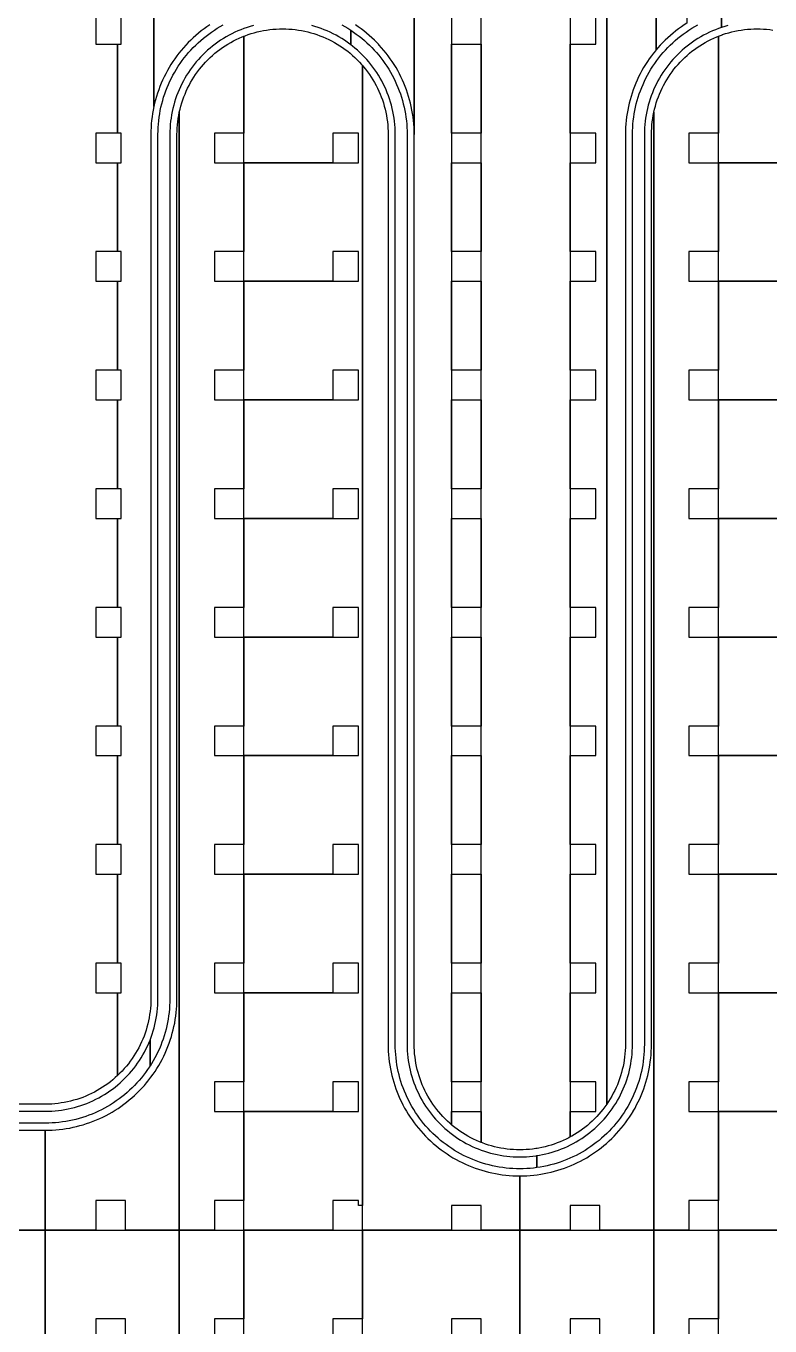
# Model space of a CAD drawing. Extents: x -4500 to 4500, y -3250 to 3250.
# Drawn here: x 429 to 1056, y 57 to 1153 of the extents above; entities that cross this region are included whole.
import ezdxf

# ---------------------------------------------------------------- set-up
doc = ezdxf.new("R2010")
doc.units = 0
doc.layers.add('L1D100', color=4, linetype='CONTINUOUS')
doc.layers.add('L1D11', color=2, linetype='CONTINUOUS')

# ---------------------------------------------------------------- blocks, each defined once
blk = doc.blocks.new('TOP_main_1_Cheese_100')
at = {"layer": 'L1D100'}
for points in [[(487.5, 1162.5), (487.5, 1137.5), (506.006, 1137.5), (506.006, 1062.5), (487.5, 1062.5), (487.5, 1037.5), (506.006, 1037.5), (506.006, 962.5), (487.5, 962.5), (487.5, 937.5), (506.006, 937.5), (506.006, 862.5), (487.5, 862.5), (487.5, 837.5), (506.006, 837.5), (506.006, 762.5), (487.5, 762.5), (487.5, 737.5), (506.006, 737.5), (506.006, 662.5), (487.5, 662.5), (487.5, 637.5), (506.006, 637.5), (506.006, 562.5), (487.5, 562.5), (487.5, 537.5), (506.006, 537.5), (506.006, 462.5), (487.5, 462.5), (487.5, 437.5), (506.006, 437.5), (506.006, 362.5), (487.5, 362.5), (487.5, 337.5), (506.006, 337.5), (506.006, 267.793), (504.021, 265.98), (501.983, 264.228), (499.892, 262.539), (497.751, 260.913), (495.562, 259.353), (493.327, 257.859), (491.048, 256.434), (488.727, 255.078), (486.366, 253.793), (483.967, 252.58), (481.533, 251.44), (479.065, 250.374), (476.566, 249.383), (474.039, 248.468), (471.485, 247.629), (468.907, 246.869), (466.307, 246.186), (463.687, 245.582), (461.051, 245.058), (458.4, 244.613), (455.737, 244.249), (453.063, 243.965), (450.383, 243.762), (447.698, 243.641), (445.01, 243.6), (412.5, 243.6)], [(918.247, 1956.6), (918.247, 243.568), (916.687, 241.379), (915.061, 239.239), (913.372, 237.148), (911.62, 235.109), (909.807, 233.124), (907.935, 231.195), (906.006, 229.323), (904.021, 227.511), (901.983, 225.759), (899.892, 224.069), (897.751, 222.443), (895.562, 220.883), (893.327, 219.39), (891.048, 217.965), (888.727, 216.609), (887.5, 215.941), (887.5, 237.5), (909, 237.5), (909, 262.5), (887.5, 262.5), (887.5, 337.5), (909, 337.5), (909, 362.5), (887.5, 362.5), (887.5, 437.5), (909, 437.5), (909, 462.5), (887.5, 462.5), (887.5, 537.5), (909, 537.5), (909, 562.5), (887.5, 562.5), (887.5, 637.5), (909, 637.5), (909, 662.5), (887.5, 662.5), (887.5, 737.5), (909, 737.5), (909, 762.5), (887.5, 762.5), (887.5, 837.5), (909, 837.5), (909, 862.5), (887.5, 862.5), (887.5, 937.5), (909, 937.5), (909, 962.5), (887.5, 962.5), (887.5, 1037.5), (909, 1037.5), (909, 1062.5), (887.5, 1062.5), (887.5, 1137.5), (909, 1137.5), (909, 1162.5)], [(960.061, 1462.5), (960.061, 1132.823), (959.546, 1132.218), (957.691, 1129.919), (955.897, 1127.57), (954.167, 1125.175), (952.5, 1122.735), (950.9, 1120.251), (949.366, 1117.725), (947.9, 1115.16), (946.503, 1112.556), (945.175, 1109.916), (943.919, 1107.242), (942.734, 1104.535), (941.621, 1101.798), (940.582, 1099.032), (939.616, 1096.239), (938.726, 1093.421), (937.91, 1090.581), (937.171, 1087.72), (936.508, 1084.841), (935.922, 1081.945), (935.413, 1079.034), (934.982, 1076.111), (934.629, 1073.177), (934.354, 1070.235), (934.157, 1067.287), (934.039, 1064.334), (934, 1061.38), (934, 294.12), (933.959, 291.433), (933.838, 288.747), (933.635, 286.067), (933.351, 283.394), (932.987, 280.731), (932.542, 278.08), (932.018, 275.443), (931.414, 272.824), (930.731, 270.224), (929.971, 267.646), (929.132, 265.092), (928.217, 262.564), (927.226, 260.065), (926.16, 257.598), (925.02, 255.164), (923.807, 252.765), (922.522, 250.404), (921.166, 248.083), (919.741, 245.803), (918.247, 243.568), (918.247, 1462.5)], [(536.508, 1237.5), (536.508, 1084.841), (535.922, 1081.945), (535.413, 1079.034), (534.982, 1076.111), (534.629, 1073.177), (534.354, 1070.235), (534.157, 1067.287), (534.039, 1064.334), (534, 1061.38), (534, 332.59), (533.959, 329.902), (533.838, 327.217), (533.635, 324.537), (533.351, 321.863), (532.987, 319.2), (532.542, 316.549), (532.018, 313.913), (531.414, 311.293), (530.731, 308.693), (529.971, 306.115), (529.132, 303.561), (528.217, 301.034), (527.226, 298.535), (526.16, 296.067), (525.02, 293.633), (523.807, 291.234), (522.522, 288.873), (521.166, 286.552), (519.741, 284.273), (518.247, 282.038), (516.687, 279.849), (515.061, 277.708), (513.372, 275.617), (511.62, 273.579), (509.807, 271.594), (507.935, 269.665), (506.006, 267.793), (506.006, 337.5), (509, 337.5), (509, 362.5), (506.006, 362.5), (506.006, 437.5), (509, 437.5), (509, 462.5), (506.006, 462.5), (506.006, 537.5), (509, 537.5), (509, 562.5), (506.006, 562.5), (506.006, 637.5), (509, 637.5), (509, 662.5), (506.006, 662.5), (506.006, 737.5), (509, 737.5), (509, 762.5), (506.006, 762.5), (506.006, 837.5), (509, 837.5), (509, 862.5), (506.006, 862.5), (506.006, 937.5), (509, 937.5), (509, 962.5), (506.006, 962.5), (506.006, 1037.5), (509, 1037.5), (509, 1062.5), (506.006, 1062.5), (506.006, 1137.5), (509, 1137.5), (509, 1162.5)], [(583.635, 1153.869), (581.194, 1152.203), (578.799, 1150.472), (576.451, 1148.679), (574.151, 1146.823), (571.902, 1144.907), (569.704, 1142.932), (567.56, 1140.899), (565.47, 1138.81), (563.437, 1136.665), (561.462, 1134.468), (559.546, 1132.218), (557.691, 1129.919), (555.897, 1127.57), (554.167, 1125.175), (552.5, 1122.735), (550.9, 1120.251), (549.366, 1117.725), (547.9, 1115.16), (546.503, 1112.556), (545.175, 1109.916), (543.919, 1107.242), (542.734, 1104.535), (541.621, 1101.798), (540.582, 1099.032), (539.616, 1096.239), (538.726, 1093.421), (537.91, 1090.581), (537.171, 1087.72), (536.508, 1084.841), (536.508, 1237.5)], [(756, 1237.5), (756, 1061.38), (755.961, 1064.334), (755.843, 1067.287), (755.646, 1070.235), (755.371, 1073.177), (755.018, 1076.111), (754.587, 1079.034), (754.078, 1081.945), (753.492, 1084.841), (752.829, 1087.72), (752.09, 1090.581), (751.274, 1093.421), (750.384, 1096.239), (749.418, 1099.032), (748.379, 1101.798), (747.266, 1104.535), (746.081, 1107.242), (744.825, 1109.916), (743.497, 1112.556), (742.1, 1115.16), (740.634, 1117.725), (739.1, 1120.251), (737.5, 1122.735), (735.833, 1125.175), (734.103, 1127.57), (732.309, 1129.919), (730.454, 1132.218), (728.538, 1134.468), (726.563, 1136.665), (725.771, 1137.5), (724.53, 1138.81), (722.44, 1140.899), (720.296, 1142.932), (718.098, 1144.907), (715.849, 1146.823), (713.549, 1148.679), (711.201, 1150.472), (708.806, 1152.203), (706.365, 1153.869)], [(787.5, 1237.5), (787.5, 226.203), (785.979, 227.511), (783.994, 229.323), (782.065, 231.195), (780.193, 233.124), (778.38, 235.109), (776.628, 237.148), (776.344, 237.5), (774.939, 239.239), (773.313, 241.379), (771.753, 243.568), (770.259, 245.803), (768.834, 248.083), (767.478, 250.404), (766.193, 252.765), (764.98, 255.164), (763.84, 257.598), (762.774, 260.065), (761.783, 262.564), (760.868, 265.092), (760.029, 267.646), (759.269, 270.224), (758.586, 272.824), (757.982, 275.443), (757.458, 278.08), (757.013, 280.731), (756.649, 283.394), (756.365, 286.067), (756.162, 288.747), (756.041, 291.433), (756, 294.12), (756, 1237.5)], [(887.5, 1237.5), (887.5, 215.941), (886.366, 215.324), (883.967, 214.111), (881.533, 212.971), (879.065, 211.904), (876.566, 210.913), (874.039, 209.998), (871.485, 209.16), (868.907, 208.399), (866.307, 207.716), (863.687, 207.113), (861.051, 206.588), (859.741, 206.369), (858.4, 206.144), (855.737, 205.779), (853.063, 205.496), (850.383, 205.293), (847.698, 205.171), (845.01, 205.13), (844.99, 205.13), (842.302, 205.171), (839.617, 205.293), (836.937, 205.496), (834.263, 205.779), (831.6, 206.144), (828.949, 206.588), (826.313, 207.113), (823.693, 207.716), (821.093, 208.399), (818.515, 209.16), (815.961, 209.998), (813.434, 210.913), (812.5, 211.284), (812.5, 1237.5)], [(1087.5, 237.5), (1012.5, 237.5), (1012.5, 337.5), (1087.5, 337.5)], [(1087.5, 337.5), (1012.5, 337.5), (1012.5, 437.5), (1087.5, 437.5)], [(1087.5, 437.5), (1012.5, 437.5), (1012.5, 537.5), (1087.5, 537.5)], [(1087.5, 537.5), (1012.5, 537.5), (1012.5, 637.5), (1087.5, 637.5)], [(1087.5, 637.5), (1012.5, 637.5), (1012.5, 737.5), (1087.5, 737.5)], [(1087.5, 737.5), (1012.5, 737.5), (1012.5, 837.5), (1087.5, 837.5)], [(1087.5, 837.5), (1012.5, 837.5), (1012.5, 937.5), (1087.5, 937.5)], [(1087.5, 937.5), (1012.5, 937.5), (1012.5, 1037.5), (1087.5, 1037.5)], [(1087.5, 1037.5), (1012.5, 1037.5), (1012.5, 1144.216), (1013.434, 1144.587), (1015.788, 1145.439), (1015.961, 1145.502), (1018.515, 1146.34), (1021.093, 1147.101), (1023.693, 1147.784), (1026.313, 1148.387), (1028.949, 1148.912), (1031.6, 1149.356), (1034.263, 1149.721), (1036.937, 1150.004), (1039.617, 1150.207), (1042.302, 1150.329), (1044.99, 1150.37), (1045.01, 1150.37), (1047.698, 1150.329), (1050.383, 1150.207), (1053.063, 1150.004), (1055.737, 1149.721), (1058.4, 1149.356)], [(1087.5, 137.5), (1012.5, 137.5), (1012.5, 237.5), (1087.5, 237.5)], [(294.99, 221.6), (445.01, 221.6), (445.01, 137.5), (412.5, 137.5)]]:
    blk.add_lwpolyline(points, dxfattribs=at)
for points in [[(960.061, 1132.823), (960.061, 1462.5), (985.694, 1462.5), (985.694, 1155.196), (983.635, 1153.869), (981.194, 1152.203), (978.799, 1150.472), (976.451, 1148.679), (976.306, 1148.562), (974.151, 1146.823), (971.902, 1144.907), (969.704, 1142.932), (967.56, 1140.899), (965.47, 1138.81), (963.437, 1136.665), (961.462, 1134.468)], [(557.982, 137.5), (557.982, 1080.057), (558.586, 1082.676), (559.269, 1085.276), (560.029, 1087.854), (560.868, 1090.408), (561.783, 1092.936), (562.774, 1095.435), (563.84, 1097.902), (564.98, 1100.336), (566.193, 1102.735), (567.478, 1105.096), (568.834, 1107.417), (570.259, 1109.697), (571.753, 1111.932), (573.313, 1114.121), (574.939, 1116.261), (576.628, 1118.352), (578.38, 1120.391), (580.193, 1122.376), (582.065, 1124.305), (583.994, 1126.177), (585.979, 1127.989), (588.017, 1129.741), (590.108, 1131.431), (592.249, 1133.057), (594.438, 1134.617), (596.673, 1136.11), (598.952, 1137.535), (601.273, 1138.891), (603.634, 1140.176), (606.033, 1141.389), (608.467, 1142.529), (610.935, 1143.596), (612.5, 1144.216), (612.5, 1062.5), (587.5, 1062.5), (587.5, 1037.5), (612.5, 1037.5), (612.5, 962.5), (587.5, 962.5), (587.5, 937.5), (612.5, 937.5), (612.5, 862.5), (587.5, 862.5), (587.5, 837.5), (612.5, 837.5), (612.5, 762.5), (587.5, 762.5), (587.5, 737.5), (612.5, 737.5), (612.5, 662.5), (587.5, 662.5), (587.5, 637.5), (612.5, 637.5), (612.5, 562.5), (587.5, 562.5), (587.5, 537.5), (612.5, 537.5), (612.5, 462.5), (587.5, 462.5), (587.5, 437.5), (612.5, 437.5), (612.5, 362.5), (587.5, 362.5), (587.5, 337.5), (612.5, 337.5), (612.5, 262.5), (587.5, 262.5), (587.5, 237.5), (612.5, 237.5), (612.5, 162.5), (587.5, 162.5), (587.5, 137.5)], [(612.5, 137.5), (612.5, 237.5), (687.5, 237.5), (709, 237.5), (709, 262.5), (687.5, 262.5), (687.5, 237.5), (612.5, 237.5), (612.5, 337.5), (687.5, 337.5), (709, 337.5), (709, 362.5), (687.5, 362.5), (687.5, 337.5), (612.5, 337.5), (612.5, 437.5), (687.5, 437.5), (709, 437.5), (709, 462.5), (687.5, 462.5), (687.5, 437.5), (612.5, 437.5), (612.5, 537.5), (687.5, 537.5), (709, 537.5), (709, 562.5), (687.5, 562.5), (687.5, 537.5), (612.5, 537.5), (612.5, 637.5), (687.5, 637.5), (709, 637.5), (709, 662.5), (687.5, 662.5), (687.5, 637.5), (612.5, 637.5), (612.5, 737.5), (687.5, 737.5), (709, 737.5), (709, 762.5), (687.5, 762.5), (687.5, 737.5), (612.5, 737.5), (612.5, 837.5), (687.5, 837.5), (709, 837.5), (709, 862.5), (687.5, 862.5), (687.5, 837.5), (612.5, 837.5), (612.5, 937.5), (687.5, 937.5), (709, 937.5), (709, 962.5), (687.5, 962.5), (687.5, 937.5), (612.5, 937.5), (612.5, 1037.5), (687.5, 1037.5), (709, 1037.5), (709, 1062.5), (687.5, 1062.5), (687.5, 1037.5), (612.5, 1037.5), (612.5, 1144.216), (613.434, 1144.587), (615.961, 1145.502), (618.515, 1146.34), (621.093, 1147.101), (623.693, 1147.784), (626.313, 1148.387), (628.949, 1148.912), (631.6, 1149.356), (634.263, 1149.721), (636.937, 1150.004), (639.617, 1150.207), (642.302, 1150.329), (644.99, 1150.37), (645.01, 1150.37), (647.698, 1150.329), (650.383, 1150.207), (653.063, 1150.004), (655.737, 1149.721), (658.4, 1149.356), (661.051, 1148.912), (663.687, 1148.387), (666.307, 1147.784), (668.907, 1147.101), (671.485, 1146.34), (674.039, 1145.502), (676.566, 1144.587), (679.065, 1143.596), (681.533, 1142.529), (683.967, 1141.389), (686.366, 1140.176), (688.727, 1138.891), (691.048, 1137.535), (693.327, 1136.11), (695.562, 1134.617), (697.751, 1133.057), (699.892, 1131.431), (701.983, 1129.741), (704.021, 1127.989), (706.006, 1126.177), (707.935, 1124.305), (709.807, 1122.376), (711.62, 1120.391), (712.5, 1119.367), (712.5, 158.13), (709, 158.13), (709, 162.5), (687.5, 162.5), (687.5, 137.5)], [(957.982, 137.5), (957.982, 1080.057), (958.586, 1082.676), (959.269, 1085.276), (960.029, 1087.854), (960.868, 1090.408), (961.783, 1092.936), (962.774, 1095.435), (963.84, 1097.902), (964.98, 1100.336), (966.193, 1102.735), (967.478, 1105.096), (968.834, 1107.417), (970.259, 1109.697), (971.753, 1111.932), (973.313, 1114.121), (974.939, 1116.261), (976.628, 1118.352), (978.38, 1120.391), (980.193, 1122.376), (982.065, 1124.305), (983.994, 1126.177), (985.979, 1127.989), (988.017, 1129.741), (990.108, 1131.431), (992.249, 1133.057), (994.438, 1134.617), (996.673, 1136.11), (998.952, 1137.535), (1001.273, 1138.891), (1003.634, 1140.176), (1006.033, 1141.389), (1008.467, 1142.529), (1010.935, 1143.596), (1012.5, 1144.216), (1012.5, 1062.5), (987.5, 1062.5), (987.5, 1037.5), (1012.5, 1037.5), (1012.5, 962.5), (987.5, 962.5), (987.5, 937.5), (1012.5, 937.5), (1012.5, 862.5), (987.5, 862.5), (987.5, 837.5), (1012.5, 837.5), (1012.5, 762.5), (987.5, 762.5), (987.5, 737.5), (1012.5, 737.5), (1012.5, 662.5), (987.5, 662.5), (987.5, 637.5), (1012.5, 637.5), (1012.5, 562.5), (987.5, 562.5), (987.5, 537.5), (1012.5, 537.5), (1012.5, 462.5), (987.5, 462.5), (987.5, 437.5), (1012.5, 437.5), (1012.5, 362.5), (987.5, 362.5), (987.5, 337.5), (1012.5, 337.5), (1012.5, 262.5), (987.5, 262.5), (987.5, 237.5), (1012.5, 237.5), (1012.5, 162.5), (987.5, 162.5), (987.5, 137.5)], [(787.5, 1062.5), (787.5, 1137.5), (812.5, 1137.5), (812.5, 1062.5)], [(712.5, 137.5), (712.5, 1119.367), (713.372, 1118.352), (715.061, 1116.261), (716.687, 1114.121), (718.247, 1111.932), (719.741, 1109.697), (721.166, 1107.417), (722.522, 1105.096), (723.807, 1102.735), (725.02, 1100.336), (726.16, 1097.902), (727.226, 1095.435), (728.217, 1092.936), (729.132, 1090.408), (729.971, 1087.854), (730.731, 1085.276), (731.414, 1082.676), (732.018, 1080.057), (732.542, 1077.42), (732.987, 1074.769), (733.351, 1072.106), (733.635, 1069.433), (733.838, 1066.753), (733.959, 1064.067), (734, 1061.38), (734, 294.12), (734.039, 291.166), (734.157, 288.213), (734.354, 285.265), (734.629, 282.323), (734.982, 279.389), (735.413, 276.466), (735.922, 273.555), (736.508, 270.659), (737.171, 267.78), (737.91, 264.919), (738.726, 262.079), (739.616, 259.261), (740.582, 256.468), (741.621, 253.702), (742.734, 250.965), (743.919, 248.258), (745.175, 245.584), (746.503, 242.944), (747.9, 240.34), (749.366, 237.775), (750.9, 235.249), (752.5, 232.765), (754.167, 230.325), (755.897, 227.93), (757.691, 225.581), (759.546, 223.282), (761.462, 221.032), (763.437, 218.835), (765.47, 216.69), (767.56, 214.601), (769.704, 212.568), (771.902, 210.593), (774.151, 208.677), (776.451, 206.821), (778.799, 205.028), (781.194, 203.297), (783.635, 201.631), (786.119, 200.03), (788.644, 198.497), (791.21, 197.031), (793.813, 195.633), (796.453, 194.306), (799.128, 193.049), (801.834, 191.864), (804.572, 190.751), (807.338, 189.712), (810.131, 188.747), (812.948, 187.856), (815.788, 187.041), (818.649, 186.301), (821.529, 185.638), (824.425, 185.052), (827.336, 184.544), (830.259, 184.112), (833.192, 183.759), (836.135, 183.484), (839.083, 183.288), (842.035, 183.17), (844.99, 183.13), (844.99, 137.5), (812.5, 137.5), (812.5, 158.13), (787.5, 158.13), (787.5, 137.5)], [(445.01, 137.5), (445.01, 221.6), (447.965, 221.639), (450.917, 221.757), (453.865, 221.954), (456.808, 222.229), (459.741, 222.582), (462.664, 223.013), (465.575, 223.522), (468.471, 224.108), (471.351, 224.771), (474.212, 225.51), (477.052, 226.326), (479.869, 227.216), (482.662, 228.182), (485.428, 229.221), (488.166, 230.334), (490.872, 231.519), (493.547, 232.775), (496.187, 234.103), (498.79, 235.5), (501.356, 236.966), (502.235, 237.5), (503.881, 238.5), (506.365, 240.1), (508.806, 241.767), (511.201, 243.497), (513.549, 245.291), (515.849, 247.146), (518.098, 249.062), (520.296, 251.037), (522.44, 253.07), (524.53, 255.16), (526.563, 257.304), (528.538, 259.502), (530.454, 261.751), (531.414, 262.941), (532.309, 264.051), (534.103, 266.399), (535.833, 268.794), (537.5, 271.235), (539.1, 273.719), (540.634, 276.244), (542.1, 278.81), (543.497, 281.413), (544.825, 284.053), (546.081, 286.728), (547.266, 289.434), (548.379, 292.172), (549.418, 294.938), (550.384, 297.731), (551.274, 300.548), (552.09, 303.388), (552.829, 306.249), (553.492, 309.129), (554.078, 312.025), (554.587, 314.936), (555.018, 317.859), (555.371, 320.792), (555.646, 323.735), (555.843, 326.683), (555.961, 329.635), (556, 332.59), (556, 1061.38), (556.041, 1064.067), (556.162, 1066.753), (556.365, 1069.433), (556.649, 1072.106), (557.013, 1074.769), (557.458, 1077.42), (557.982, 1080.057), (557.982, 137.5), (512.5, 137.5), (512.5, 162.5), (487.5, 162.5), (487.5, 137.5)], [(844.99, 137.5), (844.99, 183.13), (845.01, 183.13), (847.965, 183.17), (850.917, 183.288), (853.865, 183.484), (856.808, 183.759), (859.741, 184.112), (862.664, 184.544), (865.575, 185.052), (868.471, 185.638), (871.351, 186.301), (874.212, 187.041), (877.052, 187.856), (879.869, 188.747), (882.662, 189.712), (885.428, 190.751), (888.166, 191.864), (890.872, 193.049), (893.547, 194.306), (896.187, 195.633), (898.79, 197.031), (901.356, 198.497), (903.881, 200.03), (906.365, 201.631), (908.806, 203.297), (911.201, 205.028), (913.549, 206.821), (915.849, 208.677), (918.098, 210.593), (920.296, 212.568), (922.44, 214.601), (924.53, 216.69), (926.563, 218.835), (928.538, 221.032), (930.454, 223.282), (932.309, 225.581), (934.103, 227.93), (935.833, 230.325), (937.5, 232.765), (939.1, 235.249), (940.467, 237.5), (940.634, 237.775), (942.1, 240.34), (943.497, 242.944), (944.825, 245.584), (946.081, 248.258), (947.266, 250.965), (948.379, 253.702), (949.418, 256.468), (950.384, 259.261), (951.274, 262.079), (952.09, 264.919), (952.829, 267.78), (953.492, 270.659), (954.078, 273.555), (954.587, 276.466), (955.018, 279.389), (955.371, 282.323), (955.646, 285.265), (955.843, 288.213), (955.961, 291.166), (956, 294.12), (956, 1061.38), (956.041, 1064.067), (956.162, 1066.753), (956.365, 1069.433), (956.649, 1072.106), (957.013, 1074.769), (957.458, 1077.42), (957.982, 1080.057), (957.982, 137.5), (912.5, 137.5), (912.5, 158.13), (887.5, 158.13), (887.5, 137.5)], [(787.5, 962.5), (787.5, 1037.5), (812.5, 1037.5), (812.5, 962.5)], [(787.5, 862.5), (787.5, 937.5), (812.5, 937.5), (812.5, 862.5)], [(787.5, 762.5), (787.5, 837.5), (812.5, 837.5), (812.5, 762.5)], [(787.5, 662.5), (787.5, 737.5), (812.5, 737.5), (812.5, 662.5)], [(787.5, 562.5), (787.5, 637.5), (812.5, 637.5), (812.5, 562.5)], [(787.5, 462.5), (787.5, 537.5), (812.5, 537.5), (812.5, 462.5)], [(787.5, 362.5), (787.5, 437.5), (812.5, 437.5), (812.5, 362.5)], [(787.5, 262.5), (787.5, 337.5), (812.5, 337.5), (812.5, 262.5)], [(812.5, 211.284), (810.935, 211.904), (808.467, 212.971), (806.033, 214.111), (803.634, 215.324), (801.273, 216.609), (798.952, 217.965), (796.673, 219.39), (794.438, 220.883), (792.249, 222.443), (790.108, 224.069), (788.017, 225.759), (787.5, 226.203), (787.5, 237.5), (812.5, 237.5)], [(112.5, 37.5), (112.5, 137.5), (445.01, 137.5), (445.01, 37.5), (412.5, 37.5), (412.5, 62.5), (387.5, 62.5), (387.5, 37.5), (312.5, 37.5), (312.5, 62.5), (287.5, 62.5), (287.5, 37.5), (212.5, 37.5), (212.5, 62.5), (187.5, 62.5), (187.5, 37.5)], [(445.01, 37.5), (445.01, 137.5), (557.982, 137.5), (557.982, 37.5), (512.5, 37.5), (512.5, 62.5), (487.5, 62.5), (487.5, 37.5)], [(557.982, 37.5), (557.982, 137.5), (612.5, 137.5), (612.5, 62.5), (587.5, 62.5), (587.5, 37.5)], [(612.5, 37.5), (612.5, 137.5), (712.5, 137.5), (712.5, 62.5), (687.5, 62.5), (687.5, 37.5)], [(712.5, 37.5), (712.5, 137.5), (844.99, 137.5), (844.99, 37.5), (812.5, 37.5), (812.5, 62.5), (787.5, 62.5), (787.5, 37.5)], [(844.99, 37.5), (844.99, 137.5), (957.982, 137.5), (957.982, 37.5), (912.5, 37.5), (912.5, 62.5), (887.5, 62.5), (887.5, 37.5)], [(957.982, 37.5), (957.982, 137.5), (1012.5, 137.5), (1012.5, 62.5), (987.5, 62.5), (987.5, 37.5)], [(1012.5, 37.5), (1012.5, 137.5), (1112.5, 137.5), (1112.5, 62.5), (1087.5, 62.5), (1087.5, 37.5)]]:
    blk.add_lwpolyline(points, close=True, dxfattribs=at)
blk = doc.blocks.new('TOP_main_1')
at = {"layer": 'L1D11'}
for points in [[(694.98, 1153.715), (697.505, 1152.304), (699.99, 1150.823), (702.434, 1149.274), (702.434, 1137.036), (701.734, 1137.573), (699.494, 1139.191), (697.208, 1140.743), (694.878, 1142.227), (692.505, 1143.643), (690.092, 1144.99), (687.641, 1146.266), (685.155, 1147.47), (682.634, 1148.601), (680.081, 1149.658), (677.498, 1150.641), (674.889, 1151.548), (672.253, 1152.379), (669.595, 1153.133)], [(620.405, 1153.133), (617.747, 1152.379), (615.111, 1151.548), (612.502, 1150.641), (609.919, 1149.658), (607.366, 1148.601), (604.845, 1147.47), (602.359, 1146.266), (599.908, 1144.99), (597.495, 1143.643), (595.122, 1142.227), (592.792, 1140.743), (590.506, 1139.191), (588.266, 1137.573), (586.074, 1135.891), (583.932, 1134.146), (581.841, 1132.339), (579.804, 1130.473), (577.822, 1128.548), (575.897, 1126.566), (574.03, 1124.528), (572.223, 1122.438), (570.478, 1120.296), (568.796, 1118.104), (567.179, 1115.864), (565.627, 1113.577), (564.142, 1111.247), (562.726, 1108.875), (561.38, 1106.462), (560.104, 1104.011), (558.9, 1101.524), (557.769, 1099.003), (556.711, 1096.45), (555.729, 1093.868), (554.821, 1091.258), (553.991, 1088.623), (553.237, 1085.965), (552.56, 1083.286), (551.962, 1080.588), (551.443, 1077.874), (551.003, 1075.147), (550.642, 1072.407), (550.361, 1069.658), (550.161, 1066.903), (550.04, 1064.142), (550, 1061.38), (550, 332.59), (549.96, 329.697), (549.841, 326.806), (549.641, 323.92), (549.363, 321.04), (549.005, 318.169), (548.568, 315.309), (548.053, 312.462), (547.459, 309.631), (546.787, 306.816), (546.039, 304.022), (545.213, 301.249), (544.311, 298.5), (543.334, 295.777), (542.283, 293.081), (541.157, 290.416), (539.958, 287.783), (538.688, 285.184), (537.346, 282.62), (535.934, 280.095), (534.453, 277.61), (533.289, 275.773), (533.289, 297.519), (534.271, 300.102), (535.179, 302.711), (536.009, 305.347), (536.763, 308.005), (537.44, 310.684), (538.038, 313.381), (538.557, 316.095), (538.997, 318.823), (539.358, 321.562), (539.639, 324.311), (539.839, 327.067), (539.96, 329.827), (540, 332.59), (540, 1061.38), (540.04, 1064.272), (540.159, 1067.163), (540.359, 1070.05), (540.637, 1072.929), (540.995, 1075.8), (541.432, 1078.66), (541.947, 1081.507), (542.541, 1084.339), (543.213, 1087.153), (543.961, 1089.948), (544.787, 1092.721), (545.689, 1095.47), (546.666, 1098.193), (547.717, 1100.888), (548.843, 1103.554), (550.042, 1106.187), (551.312, 1108.786), (552.654, 1111.349), (554.066, 1113.875), (555.547, 1116.36), (557.096, 1118.804), (558.712, 1121.204), (560.393, 1123.558), (562.138, 1125.866), (563.946, 1128.124), (565.816, 1130.332), (567.746, 1132.487), (569.735, 1134.589), (571.781, 1136.635), (573.882, 1138.623), (576.038, 1140.553), (578.245, 1142.423), (580.504, 1144.231), (582.811, 1145.977), (585.166, 1147.658), (587.566, 1149.274), (590.01, 1150.823), (592.495, 1152.304), (595.02, 1153.715)], [(1015.111, 1162.018), (1015.111, 1151.548), (1012.502, 1150.641), (1009.919, 1149.658), (1007.366, 1148.601), (1004.845, 1147.47), (1002.359, 1146.266), (999.908, 1144.99), (997.495, 1143.643), (995.122, 1142.227), (992.792, 1140.743), (990.506, 1139.191), (988.266, 1137.573), (986.074, 1135.891), (983.932, 1134.146), (981.841, 1132.339), (979.804, 1130.473), (977.822, 1128.548), (975.897, 1126.566), (974.03, 1124.528), (972.223, 1122.438), (970.478, 1120.296), (968.796, 1118.104), (967.179, 1115.864), (965.627, 1113.577), (964.142, 1111.247), (962.726, 1108.875), (961.38, 1106.462), (960.104, 1104.011), (958.9, 1101.524), (957.769, 1099.003), (956.711, 1096.45), (955.729, 1093.868), (954.821, 1091.258), (953.991, 1088.623), (953.237, 1085.965), (952.56, 1083.286), (951.962, 1080.588), (951.443, 1077.874), (951.003, 1075.147), (950.642, 1072.407), (950.361, 1069.658), (950.161, 1066.903), (950.04, 1064.142), (950, 1061.38), (950, 294.12), (949.96, 291.228), (949.841, 288.337), (949.641, 285.45), (949.363, 282.571), (949.005, 279.7), (948.568, 276.84), (948.053, 273.993), (947.459, 271.161), (946.787, 268.347), (946.039, 265.552), (945.213, 262.779), (944.311, 260.03), (943.334, 257.307), (942.283, 254.612), (941.157, 251.946), (939.958, 249.313), (938.688, 246.714), (937.346, 244.151), (935.934, 241.625), (934.453, 239.14), (932.904, 236.696), (931.288, 234.296), (929.607, 231.942), (927.862, 229.634), (926.054, 227.376), (924.184, 225.168), (922.254, 223.013), (920.265, 220.911), (918.219, 218.865), (916.118, 216.877), (913.962, 214.947), (911.755, 213.077), (909.496, 211.269), (907.189, 209.523), (904.834, 207.842), (902.434, 206.226), (899.99, 204.677), (897.505, 203.196), (894.98, 201.785), (892.416, 200.443), (889.817, 199.172), (887.184, 197.973), (884.519, 196.848), (881.823, 195.796), (879.1, 194.819), (876.351, 193.917), (873.578, 193.092), (870.784, 192.343), (867.969, 191.672), (865.138, 191.078), (862.291, 190.562), (859.431, 190.126), (859.431, 200.239), (861.505, 200.574), (864.219, 201.093), (866.916, 201.691), (869.595, 202.367), (872.253, 203.121), (874.889, 203.952), (877.498, 204.859), (880.081, 205.842), (882.634, 206.899), (885.155, 208.03), (887.641, 209.234), (890.092, 210.51), (892.505, 211.857), (894.878, 213.273), (897.208, 214.757), (899.494, 216.309), (901.734, 217.927), (903.926, 219.609), (906.068, 221.354), (908.159, 223.161), (910.196, 225.027), (912.178, 226.952), (914.103, 228.934), (915.97, 230.972), (917.777, 233.062), (919.522, 235.204), (921.204, 237.396), (922.821, 239.636), (924.373, 241.923), (925.858, 244.253), (927.274, 246.625), (928.62, 249.038), (929.896, 251.489), (931.1, 253.976), (932.231, 256.497), (933.289, 259.05), (934.271, 261.632), (935.179, 264.242), (936.009, 266.877), (936.763, 269.535), (937.44, 272.214), (938.038, 274.912), (938.557, 277.626), (938.997, 280.353), (939.358, 283.093), (939.639, 285.842), (939.839, 288.597), (939.96, 291.358), (940, 294.12), (940, 1061.38), (940.04, 1064.272), (940.159, 1067.163), (940.359, 1070.05), (940.637, 1072.929), (940.995, 1075.8), (941.432, 1078.66), (941.947, 1081.507), (942.541, 1084.339), (943.213, 1087.153), (943.961, 1089.948), (944.787, 1092.721), (945.689, 1095.47), (946.666, 1098.193), (947.717, 1100.888), (948.843, 1103.554), (950.042, 1106.187), (951.312, 1108.786), (952.654, 1111.349), (954.066, 1113.875), (955.547, 1116.36), (957.096, 1118.804), (958.712, 1121.204), (960.393, 1123.558), (962.138, 1125.866), (963.946, 1128.124), (965.816, 1130.332), (967.746, 1132.487), (969.735, 1134.589), (971.781, 1136.635), (973.882, 1138.623), (976.038, 1140.553), (978.245, 1142.423), (980.504, 1144.231), (982.811, 1145.977), (985.166, 1147.658), (987.566, 1149.274), (990.01, 1150.823), (992.495, 1152.304), (995.02, 1153.715)], [(1020.405, 1153.133), (1017.747, 1152.379), (1015.111, 1151.548), (1015.111, 1162.018)], [(294.99, 237.6), (445.01, 237.6), (447.773, 237.64), (450.533, 237.761), (453.289, 237.961), (456.038, 238.242), (458.777, 238.603), (461.505, 239.043), (464.219, 239.562), (466.916, 240.16), (469.595, 240.837), (472.253, 241.591), (474.889, 242.421), (477.498, 243.329), (480.081, 244.311), (482.634, 245.369), (485.155, 246.5), (487.641, 247.704), (490.092, 248.98), (492.505, 250.326), (494.878, 251.742), (497.208, 253.227), (499.494, 254.779), (501.734, 256.396), (503.926, 258.078), (506.068, 259.823), (508.159, 261.63), (510.196, 263.497), (512.178, 265.422), (514.103, 267.404), (515.97, 269.441), (517.777, 271.532), (519.522, 273.674), (521.204, 275.866), (522.821, 278.106), (524.373, 280.392), (525.858, 282.722), (527.274, 285.095), (528.62, 287.508), (529.896, 289.959), (531.1, 292.445), (532.231, 294.966), (533.289, 297.519), (533.289, 275.773), (532.904, 275.166), (531.288, 272.766), (529.607, 270.411), (527.862, 268.104), (526.054, 265.845), (524.184, 263.638), (522.254, 261.482), (520.265, 259.381), (518.219, 257.335), (516.118, 255.346), (513.962, 253.416), (511.755, 251.546), (509.496, 249.738), (507.189, 247.993), (504.834, 246.312), (502.434, 244.696), (499.99, 243.147), (497.505, 241.666), (494.98, 240.254), (492.416, 238.912), (489.817, 237.642), (487.184, 236.443), (484.519, 235.317), (481.823, 234.266), (479.1, 233.289), (476.351, 232.387), (473.578, 231.561), (470.784, 230.813), (467.969, 230.141), (465.138, 229.547), (462.291, 229.032), (459.431, 228.595), (456.56, 228.237), (453.68, 227.959), (450.794, 227.759), (447.903, 227.64), (445.01, 227.6), (294.99, 227.6)]]:
    blk.add_lwpolyline(points, dxfattribs=at)
blk.add_lwpolyline([(844.99, 189.13), (842.097, 189.17), (839.206, 189.29), (836.32, 189.489), (833.44, 189.768), (830.569, 190.126), (827.709, 190.562), (824.862, 191.078), (822.031, 191.672), (819.216, 192.343), (816.422, 193.092), (813.649, 193.917), (810.9, 194.819), (808.177, 195.796), (805.481, 196.848), (802.816, 197.973), (800.183, 199.172), (797.584, 200.443), (795.02, 201.785), (792.495, 203.196), (790.01, 204.677), (787.566, 206.226), (785.166, 207.842), (782.811, 209.523), (780.504, 211.269), (778.245, 213.077), (776.038, 214.947), (773.882, 216.877), (771.781, 218.865), (769.735, 220.911), (767.746, 223.013), (765.816, 225.168), (763.946, 227.376), (762.138, 229.634), (760.393, 231.942), (758.712, 234.296), (757.096, 236.696), (755.547, 239.14), (754.066, 241.625), (752.654, 244.151), (751.312, 246.714), (750.042, 249.313), (748.843, 251.946), (747.717, 254.612), (746.666, 257.307), (745.689, 260.03), (744.787, 262.779), (743.961, 265.552), (743.213, 268.347), (742.541, 271.161), (741.947, 273.993), (741.432, 276.84), (740.995, 279.7), (740.637, 282.571), (740.359, 285.45), (740.159, 288.337), (740.04, 291.228), (740, 294.12), (740, 1061.38), (739.96, 1064.142), (739.839, 1066.903), (739.639, 1069.658), (739.358, 1072.407), (738.997, 1075.147), (738.557, 1077.874), (738.038, 1080.588), (737.44, 1083.286), (736.763, 1085.965), (736.009, 1088.623), (735.179, 1091.258), (734.271, 1093.868), (733.289, 1096.45), (732.231, 1099.003), (731.1, 1101.524), (729.896, 1104.011), (728.62, 1106.462), (727.274, 1108.875), (725.858, 1111.247), (724.373, 1113.577), (722.821, 1115.864), (721.204, 1118.104), (719.522, 1120.296), (717.777, 1122.438), (715.97, 1124.528), (714.103, 1126.566), (712.178, 1128.548), (710.196, 1130.473), (708.159, 1132.339), (706.068, 1134.146), (703.926, 1135.891), (702.434, 1137.036), (702.434, 1149.274), (704.834, 1147.658), (707.189, 1145.977), (709.496, 1144.231), (711.755, 1142.423), (713.962, 1140.553), (716.118, 1138.623), (718.219, 1136.635), (720.265, 1134.589), (722.254, 1132.487), (724.184, 1130.332), (726.054, 1128.124), (727.862, 1125.866), (729.607, 1123.558), (731.288, 1121.204), (732.904, 1118.804), (734.453, 1116.36), (735.934, 1113.875), (737.346, 1111.349), (738.688, 1108.786), (739.958, 1106.187), (741.157, 1103.554), (742.283, 1100.888), (743.334, 1098.193), (744.311, 1095.47), (745.213, 1092.721), (746.039, 1089.948), (746.787, 1087.153), (747.459, 1084.339), (748.053, 1081.507), (748.568, 1078.66), (749.005, 1075.8), (749.363, 1072.929), (749.641, 1070.05), (749.841, 1067.163), (749.96, 1064.272), (750, 1061.38), (750, 294.12), (750.04, 291.358), (750.161, 288.597), (750.361, 285.842), (750.642, 283.093), (751.003, 280.353), (751.443, 277.626), (751.962, 274.912), (752.56, 272.214), (753.237, 269.535), (753.991, 266.877), (754.821, 264.242), (755.729, 261.632), (756.711, 259.05), (757.769, 256.497), (758.9, 253.976), (760.104, 251.489), (761.38, 249.038), (762.726, 246.625), (764.142, 244.253), (765.627, 241.923), (767.179, 239.636), (768.796, 237.396), (770.478, 235.204), (772.223, 233.062), (774.03, 230.972), (775.897, 228.934), (777.822, 226.952), (779.804, 225.027), (781.841, 223.161), (783.932, 221.354), (786.074, 219.609), (788.266, 217.927), (790.506, 216.309), (792.792, 214.757), (795.122, 213.273), (797.495, 211.857), (799.908, 210.51), (802.359, 209.234), (804.845, 208.03), (807.366, 206.899), (809.919, 205.842), (812.502, 204.859), (815.111, 203.952), (817.747, 203.121), (820.405, 202.367), (823.084, 201.691), (825.781, 201.093), (828.495, 200.574), (831.223, 200.133), (833.962, 199.773), (836.711, 199.492), (839.467, 199.291), (842.227, 199.171), (844.99, 199.13), (845.01, 199.13), (847.773, 199.171), (850.533, 199.291), (853.289, 199.492), (856.038, 199.773), (858.777, 200.133), (859.431, 200.239), (859.431, 190.126), (856.56, 189.768), (853.68, 189.489), (850.794, 189.29), (847.903, 189.17), (845.01, 189.13)], close=True, dxfattribs=at)
blk.add_blockref('TOP_main_1_Cheese_100', (0, 0))
blk = doc.blocks.new('TOP_main')
blk.add_blockref('TOP_main_1', (0, 0))

msp = doc.modelspace()

# ---------------------------------------------------------------- block references
msp.add_blockref('TOP_main', (0, 0))

doc.saveas('drawing.dxf')
